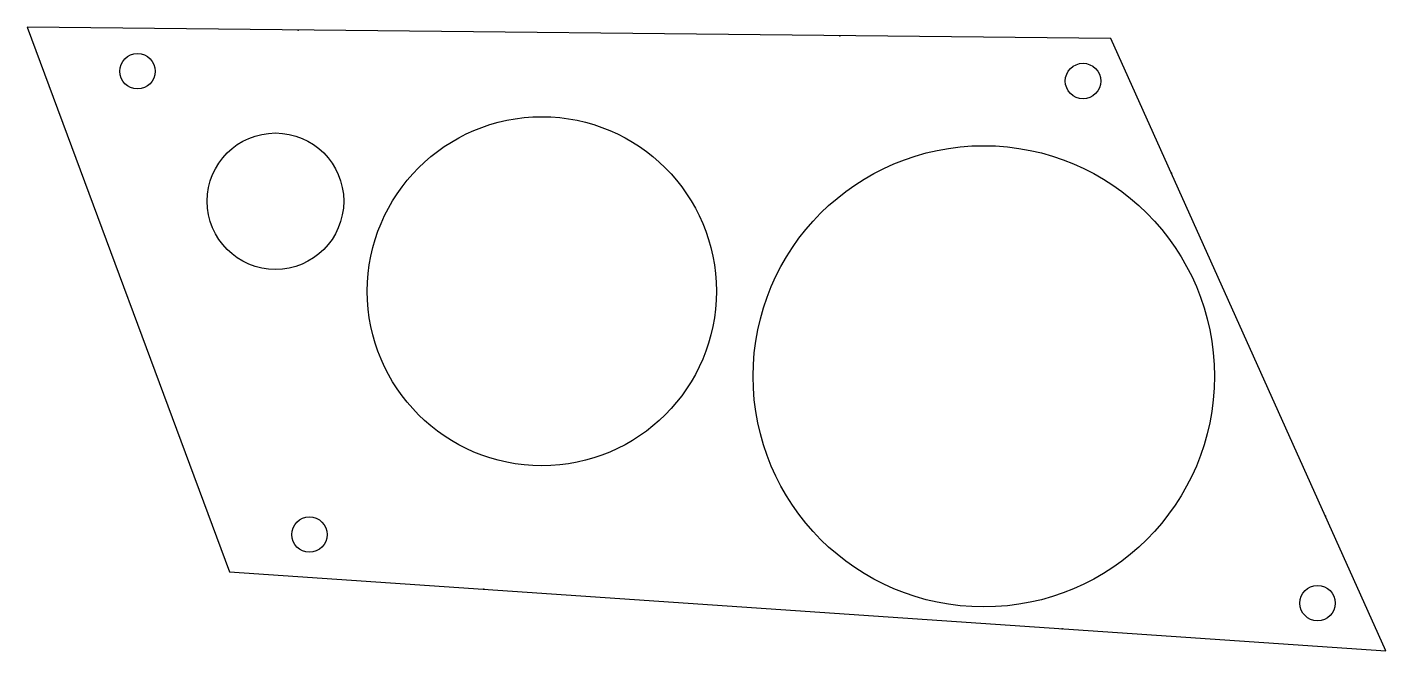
# Model space of a CAD drawing. Header units: millimetres. Extents: x -2179 to -1719, y 4 to 215.
import ezdxf

# ---------------------------------------------------------------- set-up
doc = ezdxf.new("R2010")
doc.units = ezdxf.units.MM
for name, color, linetype in [('KONTUR', 7, 'Continuous'), ('KONTUR_SOLL', 8, 'Continuous'), ('MAGNETE', 1, 'Continuous'), ('MESSSTELLEN', 3, 'Continuous'), ('TREIBER', 5, 'Continuous')]:
    doc.layers.add(name, color=color, linetype=linetype)

msp = doc.modelspace()

# ---------------------------------------------------------------- linework, layer by layer
at = {"layer": 'KONTUR'}
msp.add_lwpolyline([(-2110.3, 30.9), (-1718.79, 4.14), (-1811.87, 211.46), (-2178.76, 215.33)], close=True, dxfattribs=at)
at = {"layer": 'KONTUR_SOLL'}
msp.add_lwpolyline([(-2110.3, 30.9), (-1718.79, 4.14), (-1811.87, 211.46), (-2178.76, 215.33)], close=True, dxfattribs=at)
at = {"layer": 'MAGNETE'}
for centre in [(-2141.4, 200.4), (-1821.3, 197.1), (-2083.2, 43.5), (-1741.9, 20.3)]:
    msp.add_circle(centre, 6, dxfattribs=at)
at = {"layer": 'MESSSTELLEN'}
for p in [(-2087.03, 214.37), (-1903.59, 212.43), (-1791.39, 165.85), (-1739.26, 49.75), (-2024.16, 25.01), (-1828.41, 11.63)]:
    msp.add_point(p, dxfattribs=at)
at = {"layer": 'TREIBER'}
for centre, radius in [((-2004.5, 125.9), 59.1), ((-2094.7, 156.4), 23.1), ((-1854.9, 97.1), 78.1)]:
    msp.add_circle(centre, radius, dxfattribs=at)

doc.saveas('drawing.dxf')
